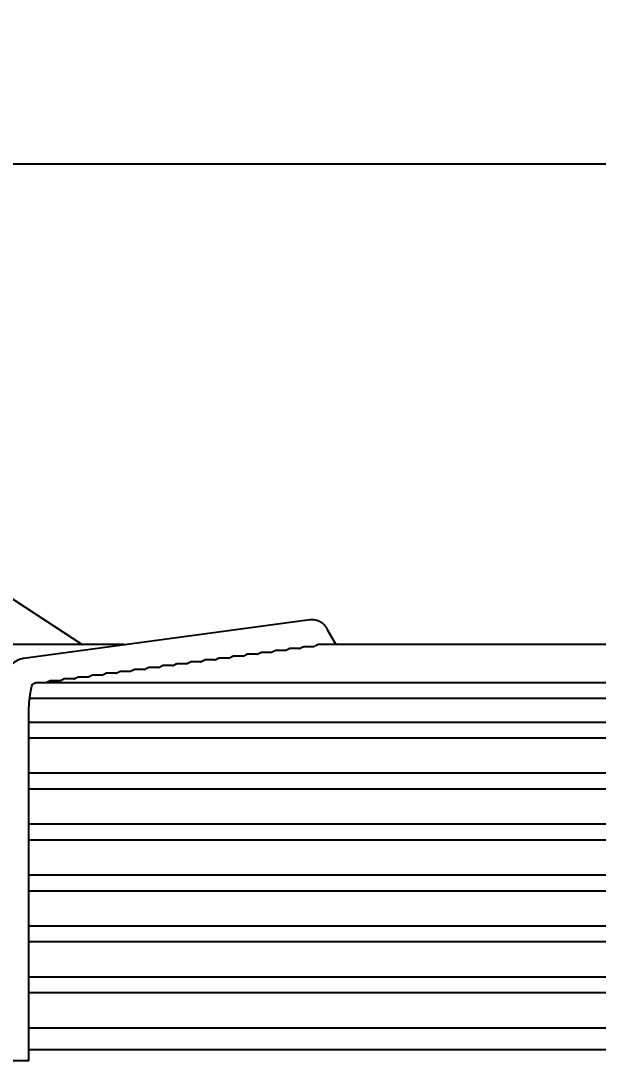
# Model space of a CAD drawing. Header units: millimetres. Extents: x 17891 to 32328, y 18593 to 29476.
# Drawn here: x 17971.16 to 17975.26, y 18984.28 to 18991.71 of the extents above; entities that cross this region are included whole.
import ezdxf

# ---------------------------------------------------------------- set-up
doc = ezdxf.new("R2010")
doc.units = ezdxf.units.MM
doc.header["$LTSCALE"] = 5
doc.layers.add('UNIT', color=6, linetype='Continuous')
doc.layers.add('WS-NO-CONTROL', color=3, linetype='Continuous')
doc.styles.add('SUBMITTAL', font='romans.shx', dxfattribs={"width": 0.75})
doc.dimstyles.new('SUBMITTAL', dxfattribs={"dimtxt": 0.09375, "dimasz": 0.09375, "dimexe": 0.03125, "dimexo": 0.0625, "dimgap": 0.0625, "dimtad": 0, "dimdec": 4, "dimzin": 4, "dimdsep": 46, "dimlunit": 4, "dimtxsty": 'SUBMITTAL', "dimcen": 0.09375, "dimclre": 6, "dimadec": 0, "dimazin": 0, "dimtfac": 1, "dimtdec": 0, "dimtofl": 0, "dimtmove": 0, "dimatfit": 3, "dimfxl": 0, "dimfrac": 2, "dimtolj": 1, "dimtzin": 4, "dimarcsym": 0})

# ---------------------------------------------------------------- blocks, each defined once
blk = doc.blocks.new('*D72')
at = {"layer": 'WS-NO-CONTROL', "color": 6, "lineweight": -2}
for p, q in [((17947.6671, 18976.129), (17947.6671, 19017.2585)), ((18005.8178, 18975.8606), (18005.8178, 19017.2585))]:
    blk.add_line(p, q, dxfattribs=at)
at = {"layer": 'WS-NO-CONTROL', "color": 3, "lineweight": -2}
for p, q in [((17947.6671, 19014.4417), (17942.7377, 19014.4417)), ((18000.8884, 19014.4417), (17952.5965, 19014.4417))]:
    blk.add_line(p, q, dxfattribs=at)
at = {"layer": 'WS-NO-CONTROL', "color": 3}
for points in [[(17952.5965, 19015.2633), (17952.5965, 19013.6202), (17947.6671, 19014.4417)], [(18000.8884, 19015.2633), (18000.8884, 19013.6202), (18005.8178, 19014.4417)]]:
    blk.add_solid(points, dxfattribs=at)
at = {"layer": 'WS-NO-CONTROL', "color": 3, "insert": (17923.9883, 19014.4417), "char_height": 4.9294, "attachment_point": 5, "style": 'SUBMITTAL'}
blk.add_mtext('\\A1;4\'-10 1/8"', dxfattribs=at)
blk = doc.blocks.new('*D73')
at = {"layer": 'WS-NO-CONTROL', "color": 6, "lineweight": -2}
for p, q in [((17947.6671, 18976.129), (17947.6671, 19003.6626)), ((17983.304, 18975.8606), (17983.304, 19003.6626))]:
    blk.add_line(p, q, dxfattribs=at)
at = {"layer": 'WS-NO-CONTROL', "color": 3, "lineweight": -2}
for p, q in [((17947.6671, 19000.8458), (17942.7377, 19000.8458)), ((17978.3746, 19000.8458), (17952.5965, 19000.8458))]:
    blk.add_line(p, q, dxfattribs=at)
at = {"layer": 'WS-NO-CONTROL', "color": 3}
for points in [[(17952.5965, 19001.6673), (17952.5965, 19000.0242), (17947.6671, 19000.8458)], [(17978.3746, 19001.6673), (17978.3746, 19000.0242), (17983.304, 19000.8458)]]:
    blk.add_solid(points, dxfattribs=at)
at = {"layer": 'WS-NO-CONTROL', "color": 3, "insert": (17923.9883, 19000.8458), "char_height": 4.9294, "attachment_point": 5, "style": 'SUBMITTAL'}
blk.add_mtext('\\A1;2\'-11 5/8"', dxfattribs=at)

msp = doc.modelspace()

# ---------------------------------------------------------------- linework, layer by layer
at = {"layer": 'UNIT'}
for p, q in [((17970.2295, 18990.6942), (17980.3088, 18990.6942)), ((17970.6542, 18987.8889), (17971.5911, 18987.2749)), ((17971.1744, 18987.1783), (17973.2099, 18987.4529)), ((17973.3347, 18987.383), (17973.3947, 18987.2749)), ((17971.8906, 18987.2749), (17970.3849, 18987.2749)), ((17973.0343, 18987.2331), (17972.9656, 18987.2331)), ((17973.1344, 18987.2466), (17973.0658, 18987.2466)), ((17973.2344, 18987.2601), (17973.166, 18987.2601)), ((17977.2705, 18987.2749), (17973.2679, 18987.2749)), ((17972.4332, 18987.1522), (17972.3642, 18987.1522)), ((17972.5333, 18987.1657), (17972.4644, 18987.1657)), ((17972.6335, 18987.1791), (17972.5647, 18987.1791)), ((17972.7337, 18987.1926), (17972.6649, 18987.1926)), ((17972.8339, 18987.2061), (17972.7651, 18987.2061)), ((17972.9341, 18987.2196), (17972.8653, 18987.2196)), ((17971.9322, 18987.0847), (17971.8631, 18987.0847)), ((17972.0324, 18987.0982), (17971.9633, 18987.0982)), ((17972.1326, 18987.1117), (17972.0635, 18987.1117)), ((17972.2328, 18987.1252), (17972.1638, 18987.1252)), ((17972.333, 18987.1387), (17972.264, 18987.1387)), ((17979.2766, 18987.0037), (17971.2617, 18987.0037)), ((17971.4313, 18987.0172), (17971.362, 18987.0172)), ((17971.5315, 18987.0307), (17971.4622, 18987.0307)), ((17971.6317, 18987.0442), (17971.5624, 18987.0442)), ((17971.7319, 18987.0577), (17971.6626, 18987.0577)), ((17971.832, 18987.0712), (17971.7629, 18987.0712)), ((17971.2181, 18986.8935), (17979.3203, 18986.8935)), ((17971.2122, 18984.3163), (17971.2122, 18986.7856)), ((17979.3261, 18986.7218), (17971.2122, 18986.7218)), ((17971.2412, 18986.7232), (17971.2433, 18986.7218)), ((17971.9909, 18986.7232), (17971.9909, 18986.7218)), ((17971.2122, 18986.6115), (17979.3261, 18986.6115)), ((17979.3261, 18986.3596), (17971.2122, 18986.3596)), ((17971.2122, 18986.2493), (17979.3261, 18986.2493)), ((17979.3261, 18985.9974), (17971.2122, 18985.9974)), ((17971.2122, 18985.8871), (17979.3261, 18985.8871)), ((17979.3261, 18985.6352), (17971.2122, 18985.6352)), ((17971.2122, 18985.5249), (17979.3261, 18985.5249)), ((17979.3261, 18985.2729), (17971.2122, 18985.2729)), ((17971.2122, 18985.1627), (17979.3261, 18985.1627)), ((17979.3261, 18984.9107), (17971.2122, 18984.9107)), ((17971.2122, 18984.8005), (17979.3261, 18984.8005)), ((17979.3261, 18984.5485), (17971.2122, 18984.5485)), ((17971.2122, 18984.395), (17979.3261, 18984.395)), ((17971.2122, 18984.3163), (17971.0154, 18984.3163))]:
    msp.add_line(p, q, dxfattribs=at)
for start_param, end_param in [(0.23649, 0.259134), (1.752338, 1.774981)]:
    msp.add_ellipse((17973.5528, 18986.7872), major_axis=(-0.0861, -0.0478), ratio=0.875426, start_param=start_param, end_param=end_param, dxfattribs=at)
for points, knots in [([(17973.2099, 18987.4529), (17973.2231, 18987.4547), (17973.2372, 18987.454), (17973.2628, 18987.4482), (17973.2743, 18987.4432), (17973.2933, 18987.4319), (17973.301, 18987.4256), (17973.3137, 18987.4132), (17973.3188, 18987.407), (17973.3277, 18987.3949), (17973.3314, 18987.389), (17973.3347, 18987.3831), (17973.3347, 18987.383), (17973.3347, 18987.383)], [3.1066861, 3.1066861, 3.1066861, 3.1066861, 3.1999885, 3.1999885, 3.2942363, 3.2942363, 3.388484, 3.388484, 3.4827318, 3.4827318, 3.5769796, 3.5769796, 3.577925, 3.577925, 3.577925, 3.577925]), ([(17972.9341, 18987.2196), (17972.9353, 18987.2201), (17972.9366, 18987.2206), (17972.9377, 18987.221), (17972.939, 18987.2215), (17972.9402, 18987.222), (17972.9414, 18987.2225), (17972.9426, 18987.223), (17972.9437, 18987.2235), (17972.9448, 18987.224), (17972.9459, 18987.2245), (17972.9469, 18987.225), (17972.9479, 18987.2254), (17972.9489, 18987.2259), (17972.9498, 18987.2263), (17972.9507, 18987.2268), (17972.9516, 18987.2272), (17972.9525, 18987.2276), (17972.9533, 18987.228), (17972.9541, 18987.2284), (17972.9548, 18987.2288), (17972.9556, 18987.2292), (17972.9563, 18987.2295), (17972.957, 18987.2299), (17972.9576, 18987.2302), (17972.9583, 18987.2305), (17972.9589, 18987.2308), (17972.9595, 18987.231), (17972.9601, 18987.2313), (17972.9606, 18987.2315), (17972.9611, 18987.2318), (17972.9616, 18987.232), (17972.9621, 18987.2322), (17972.9625, 18987.2323), (17972.9629, 18987.2325), (17972.9633, 18987.2326), (17972.9637, 18987.2328), (17972.9641, 18987.2329), (17972.9644, 18987.233), (17972.9647, 18987.233), (17972.965, 18987.2331), (17972.9652, 18987.2331), (17972.9655, 18987.2331), (17972.9655, 18987.2331), (17972.9655, 18987.2331), (17972.9656, 18987.2331)], [0.17268, 0.17268, 0.17268, 0.17268, 0.195122, 0.195122, 0.195122, 0.2195122, 0.2195122, 0.2195122, 0.2439024, 0.2439024, 0.2439024, 0.2682927, 0.2682927, 0.2682927, 0.2926829, 0.2926829, 0.2926829, 0.3170732, 0.3170732, 0.3170732, 0.3414634, 0.3414634, 0.3414634, 0.3658537, 0.3658537, 0.3658537, 0.3902439, 0.3902439, 0.3902439, 0.4146341, 0.4146341, 0.4146341, 0.4390244, 0.4390244, 0.4390244, 0.4634146, 0.4634146, 0.4634146, 0.4878049, 0.4878049, 0.4878049, 0.5121951, 0.5121951, 0.5121951, 0.515732, 0.515732, 0.515732, 0.515732]), ([(17973.0343, 18987.2331), (17973.0355, 18987.2336), (17973.0368, 18987.2341), (17973.038, 18987.2345), (17973.0392, 18987.235), (17973.0405, 18987.2355), (17973.0417, 18987.236), (17973.0428, 18987.2365), (17973.044, 18987.237), (17973.045, 18987.2375), (17973.0461, 18987.238), (17973.0471, 18987.2385), (17973.0481, 18987.2389), (17973.0491, 18987.2394), (17973.05, 18987.2399), (17973.0509, 18987.2403), (17973.0518, 18987.2407), (17973.0527, 18987.2411), (17973.0535, 18987.2415), (17973.0543, 18987.2419), (17973.0551, 18987.2423), (17973.0558, 18987.2427), (17973.0565, 18987.243), (17973.0572, 18987.2434), (17973.0579, 18987.2437), (17973.0585, 18987.244), (17973.0591, 18987.2443), (17973.0597, 18987.2445), (17973.0603, 18987.2448), (17973.0608, 18987.245), (17973.0613, 18987.2453), (17973.0618, 18987.2455), (17973.0623, 18987.2457), (17973.0627, 18987.2458), (17973.0632, 18987.246), (17973.0636, 18987.2461), (17973.0639, 18987.2463), (17973.0643, 18987.2464), (17973.0646, 18987.2465), (17973.0649, 18987.2465), (17973.0652, 18987.2466), (17973.0655, 18987.2466), (17973.0657, 18987.2466), (17973.0657, 18987.2466), (17973.0657, 18987.2466), (17973.0658, 18987.2466)], [0.1723275, 0.1723275, 0.1723275, 0.1723275, 0.195122, 0.195122, 0.195122, 0.2195122, 0.2195122, 0.2195122, 0.2439024, 0.2439024, 0.2439024, 0.2682927, 0.2682927, 0.2682927, 0.2926829, 0.2926829, 0.2926829, 0.3170732, 0.3170732, 0.3170732, 0.3414634, 0.3414634, 0.3414634, 0.3658537, 0.3658537, 0.3658537, 0.3902439, 0.3902439, 0.3902439, 0.4146341, 0.4146341, 0.4146341, 0.4390244, 0.4390244, 0.4390244, 0.4634146, 0.4634146, 0.4634146, 0.4878049, 0.4878049, 0.4878049, 0.5121951, 0.5121951, 0.5121951, 0.5157454, 0.5157454, 0.5157454, 0.5157454]), ([(17973.1344, 18987.2466), (17973.1357, 18987.2471), (17973.137, 18987.2476), (17973.1382, 18987.248), (17973.1395, 18987.2485), (17973.1407, 18987.2491), (17973.1419, 18987.2496), (17973.1431, 18987.2501), (17973.1442, 18987.2505), (17973.1453, 18987.251), (17973.1463, 18987.2515), (17973.1474, 18987.252), (17973.1484, 18987.2524), (17973.1493, 18987.2529), (17973.1503, 18987.2534), (17973.1512, 18987.2538), (17973.1521, 18987.2542), (17973.1529, 18987.2546), (17973.1537, 18987.255), (17973.1545, 18987.2554), (17973.1553, 18987.2558), (17973.156, 18987.2562), (17973.1568, 18987.2565), (17973.1574, 18987.2569), (17973.1581, 18987.2572), (17973.1587, 18987.2575), (17973.1594, 18987.2578), (17973.1599, 18987.258), (17973.1605, 18987.2583), (17973.1611, 18987.2585), (17973.1616, 18987.2588), (17973.1621, 18987.259), (17973.1625, 18987.2592), (17973.163, 18987.2593), (17973.1634, 18987.2595), (17973.1638, 18987.2596), (17973.1642, 18987.2598), (17973.1645, 18987.2599), (17973.1649, 18987.26), (17973.1651, 18987.26), (17973.1654, 18987.2601), (17973.1657, 18987.2601), (17973.1659, 18987.2601), (17973.1659, 18987.2601), (17973.166, 18987.2601), (17973.166, 18987.2601)], [0.1719755, 0.1719755, 0.1719755, 0.1719755, 0.195122, 0.195122, 0.195122, 0.2195122, 0.2195122, 0.2195122, 0.2439024, 0.2439024, 0.2439024, 0.2682927, 0.2682927, 0.2682927, 0.2926829, 0.2926829, 0.2926829, 0.3170732, 0.3170732, 0.3170732, 0.3414634, 0.3414634, 0.3414634, 0.3658537, 0.3658537, 0.3658537, 0.3902439, 0.3902439, 0.3902439, 0.4146341, 0.4146341, 0.4146341, 0.4390244, 0.4390244, 0.4390244, 0.4634146, 0.4634146, 0.4634146, 0.4878049, 0.4878049, 0.4878049, 0.5121951, 0.5121951, 0.5121951, 0.5157586, 0.5157586, 0.5157586, 0.5157586]), ([(17973.2344, 18987.2601), (17973.2347, 18987.2602), (17973.235, 18987.2603), (17973.2353, 18987.2605), (17973.2367, 18987.261), (17973.2381, 18987.2615), (17973.2394, 18987.262), (17973.2407, 18987.2626), (17973.2419, 18987.2631), (17973.2432, 18987.2636), (17973.2444, 18987.2642), (17973.2455, 18987.2647), (17973.2466, 18987.2652)], [0.16559879, 0.16559879, 0.16559879, 0.16559879, 0.17073171, 0.17073171, 0.17073171, 0.19512195, 0.19512195, 0.19512195, 0.2195122, 0.2195122, 0.2195122, 0.24390244, 0.24390244, 0.24390244, 0.24390244]), ([(17973.2498, 18987.2667), (17973.2508, 18987.2672), (17973.2518, 18987.2677), (17973.2527, 18987.2682), (17973.2536, 18987.2686), (17973.2545, 18987.2691), (17973.2553, 18987.2695), (17973.2561, 18987.2699), (17973.2569, 18987.2703), (17973.2577, 18987.2707), (17973.2584, 18987.2711), (17973.2591, 18987.2714), (17973.2598, 18987.2717), (17973.2604, 18987.2721), (17973.2611, 18987.2724), (17973.2617, 18987.2727), (17973.2623, 18987.273), (17973.2628, 18987.2732), (17973.2633, 18987.2734), (17973.2639, 18987.2737), (17973.2643, 18987.2739), (17973.2648, 18987.2741), (17973.2652, 18987.2742), (17973.2656, 18987.2744), (17973.266, 18987.2745), (17973.2664, 18987.2746), (17973.2667, 18987.2747), (17973.267, 18987.2748), (17973.2673, 18987.2748), (17973.2676, 18987.2749), (17973.2678, 18987.2749), (17973.2679, 18987.2749), (17973.2679, 18987.2749), (17973.2679, 18987.2749)], [0.2682927, 0.2682927, 0.2682927, 0.2682927, 0.2926829, 0.2926829, 0.2926829, 0.3170732, 0.3170732, 0.3170732, 0.3414634, 0.3414634, 0.3414634, 0.3658537, 0.3658537, 0.3658537, 0.3902439, 0.3902439, 0.3902439, 0.4146341, 0.4146341, 0.4146341, 0.4390244, 0.4390244, 0.4390244, 0.4634146, 0.4634146, 0.4634146, 0.4878049, 0.4878049, 0.4878049, 0.5121951, 0.5121951, 0.5121951, 0.5152045, 0.5152045, 0.5152045, 0.5152045]), ([(17971.0154, 18986.7856), (17971.0154, 18986.8185), (17971.0167, 18986.8513), (17971.0219, 18986.9146), (17971.0258, 18986.9451), (17971.0362, 18987.0019), (17971.0426, 18987.0283), (17971.0592, 18987.0769), (17971.0687, 18987.0993), (17971.0925, 18987.132), (17971.1016, 18987.1425), (17971.1277, 18987.1629), (17971.1459, 18987.173), (17971.17, 18987.1776), (17971.1722, 18987.178), (17971.1744, 18987.1783)], [1.570796, 1.570796, 1.570796, 1.570796, 1.877974, 1.877974, 2.185152, 2.185152, 2.49233, 2.49233, 2.799508, 2.799508, 2.940974, 2.940974, 3.091858, 3.091858, 3.106686, 3.106686, 3.106686, 3.106686]), ([(17972.333, 18987.1387), (17972.3341, 18987.1391), (17972.3352, 18987.1395), (17972.3363, 18987.1399), (17972.3376, 18987.1404), (17972.3388, 18987.1409), (17972.34, 18987.1415), (17972.3412, 18987.142), (17972.3423, 18987.1425), (17972.3434, 18987.1429), (17972.3445, 18987.1434), (17972.3455, 18987.1439), (17972.3465, 18987.1444), (17972.3475, 18987.1449), (17972.3484, 18987.1453), (17972.3493, 18987.1457), (17972.3502, 18987.1462), (17972.3511, 18987.1466), (17972.3519, 18987.147), (17972.3527, 18987.1474), (17972.3535, 18987.1478), (17972.3542, 18987.1481), (17972.3549, 18987.1485), (17972.3556, 18987.1488), (17972.3563, 18987.1492), (17972.3569, 18987.1495), (17972.3575, 18987.1498), (17972.3581, 18987.15), (17972.3587, 18987.1503), (17972.3592, 18987.1506), (17972.3597, 18987.1508), (17972.3602, 18987.151), (17972.3607, 18987.1512), (17972.3612, 18987.1514), (17972.3616, 18987.1515), (17972.362, 18987.1517), (17972.3624, 18987.1518), (17972.3627, 18987.1519), (17972.3631, 18987.152), (17972.3633, 18987.1521), (17972.3636, 18987.1521), (17972.3639, 18987.1521), (17972.3641, 18987.1522), (17972.3642, 18987.1522), (17972.3642, 18987.1522), (17972.3642, 18987.1522)], [0.1747945, 0.1747945, 0.1747945, 0.1747945, 0.195122, 0.195122, 0.195122, 0.2195122, 0.2195122, 0.2195122, 0.2439024, 0.2439024, 0.2439024, 0.2682927, 0.2682927, 0.2682927, 0.2926829, 0.2926829, 0.2926829, 0.3170732, 0.3170732, 0.3170732, 0.3414634, 0.3414634, 0.3414634, 0.3658537, 0.3658537, 0.3658537, 0.3902439, 0.3902439, 0.3902439, 0.4146341, 0.4146341, 0.4146341, 0.4390244, 0.4390244, 0.4390244, 0.4634146, 0.4634146, 0.4634146, 0.4878049, 0.4878049, 0.4878049, 0.5121951, 0.5121951, 0.5121951, 0.5156505, 0.5156505, 0.5156505, 0.5156505]), ([(17972.4332, 18987.1522), (17972.4343, 18987.1526), (17972.4354, 18987.153), (17972.4365, 18987.1534), (17972.4378, 18987.154), (17972.439, 18987.1545), (17972.4402, 18987.155), (17972.4414, 18987.1555), (17972.4425, 18987.156), (17972.4436, 18987.1565), (17972.4447, 18987.1569), (17972.4457, 18987.1574), (17972.4467, 18987.1579), (17972.4477, 18987.1584), (17972.4486, 18987.1588), (17972.4495, 18987.1593), (17972.4504, 18987.1597), (17972.4513, 18987.1601), (17972.4521, 18987.1605), (17972.4529, 18987.1609), (17972.4537, 18987.1613), (17972.4544, 18987.1616), (17972.4551, 18987.162), (17972.4558, 18987.1623), (17972.4565, 18987.1627), (17972.4571, 18987.163), (17972.4578, 18987.1633), (17972.4583, 18987.1635), (17972.4589, 18987.1638), (17972.4595, 18987.1641), (17972.46, 18987.1643), (17972.4605, 18987.1645), (17972.4609, 18987.1647), (17972.4614, 18987.1649), (17972.4618, 18987.165), (17972.4622, 18987.1652), (17972.4626, 18987.1653), (17972.4629, 18987.1654), (17972.4633, 18987.1655), (17972.4636, 18987.1655), (17972.4639, 18987.1656), (17972.4641, 18987.1656), (17972.4643, 18987.1657), (17972.4644, 18987.1657), (17972.4644, 18987.1657), (17972.4644, 18987.1657)], [0.1744428, 0.1744428, 0.1744428, 0.1744428, 0.195122, 0.195122, 0.195122, 0.2195122, 0.2195122, 0.2195122, 0.2439024, 0.2439024, 0.2439024, 0.2682927, 0.2682927, 0.2682927, 0.2926829, 0.2926829, 0.2926829, 0.3170732, 0.3170732, 0.3170732, 0.3414634, 0.3414634, 0.3414634, 0.3658537, 0.3658537, 0.3658537, 0.3902439, 0.3902439, 0.3902439, 0.4146341, 0.4146341, 0.4146341, 0.4390244, 0.4390244, 0.4390244, 0.4634146, 0.4634146, 0.4634146, 0.4878049, 0.4878049, 0.4878049, 0.5121951, 0.5121951, 0.5121951, 0.5156642, 0.5156642, 0.5156642, 0.5156642]), ([(17972.5333, 18987.1657), (17972.5345, 18987.1661), (17972.5357, 18987.1665), (17972.5368, 18987.167), (17972.5381, 18987.1675), (17972.5393, 18987.168), (17972.5405, 18987.1685), (17972.5416, 18987.169), (17972.5428, 18987.1695), (17972.5439, 18987.17), (17972.5449, 18987.1705), (17972.546, 18987.1709), (17972.547, 18987.1714), (17972.5479, 18987.1719), (17972.5489, 18987.1723), (17972.5498, 18987.1728), (17972.5507, 18987.1732), (17972.5515, 18987.1736), (17972.5523, 18987.174), (17972.5531, 18987.1744), (17972.5539, 18987.1748), (17972.5546, 18987.1752), (17972.5554, 18987.1755), (17972.5561, 18987.1758), (17972.5567, 18987.1762), (17972.5574, 18987.1765), (17972.558, 18987.1768), (17972.5586, 18987.177), (17972.5591, 18987.1773), (17972.5597, 18987.1776), (17972.5602, 18987.1778), (17972.5607, 18987.178), (17972.5612, 18987.1782), (17972.5616, 18987.1784), (17972.562, 18987.1785), (17972.5624, 18987.1787), (17972.5628, 18987.1788), (17972.5632, 18987.1789), (17972.5635, 18987.179), (17972.5638, 18987.179), (17972.5641, 18987.1791), (17972.5643, 18987.1791), (17972.5646, 18987.1791), (17972.5646, 18987.1791), (17972.5646, 18987.1791), (17972.5647, 18987.1791)], [0.1740907, 0.1740907, 0.1740907, 0.1740907, 0.195122, 0.195122, 0.195122, 0.2195122, 0.2195122, 0.2195122, 0.2439024, 0.2439024, 0.2439024, 0.2682927, 0.2682927, 0.2682927, 0.2926829, 0.2926829, 0.2926829, 0.3170732, 0.3170732, 0.3170732, 0.3414634, 0.3414634, 0.3414634, 0.3658537, 0.3658537, 0.3658537, 0.3902439, 0.3902439, 0.3902439, 0.4146341, 0.4146341, 0.4146341, 0.4390244, 0.4390244, 0.4390244, 0.4634146, 0.4634146, 0.4634146, 0.4878049, 0.4878049, 0.4878049, 0.5121951, 0.5121951, 0.5121951, 0.5156779, 0.5156779, 0.5156779, 0.5156779]), ([(17972.6335, 18987.1791), (17972.6347, 18987.1796), (17972.6359, 18987.18), (17972.637, 18987.1805), (17972.6383, 18987.181), (17972.6395, 18987.1815), (17972.6407, 18987.182), (17972.6419, 18987.1825), (17972.643, 18987.183), (17972.6441, 18987.1835), (17972.6452, 18987.184), (17972.6462, 18987.1844), (17972.6472, 18987.1849), (17972.6482, 18987.1854), (17972.6491, 18987.1858), (17972.65, 18987.1863), (17972.6509, 18987.1867), (17972.6518, 18987.1871), (17972.6526, 18987.1875), (17972.6534, 18987.1879), (17972.6541, 18987.1883), (17972.6549, 18987.1887), (17972.6556, 18987.189), (17972.6563, 18987.1893), (17972.6569, 18987.1897), (17972.6576, 18987.19), (17972.6582, 18987.1903), (17972.6588, 18987.1905), (17972.6594, 18987.1908), (17972.6599, 18987.1911), (17972.6604, 18987.1913), (17972.6609, 18987.1915), (17972.6614, 18987.1917), (17972.6618, 18987.1919), (17972.6623, 18987.192), (17972.6627, 18987.1922), (17972.663, 18987.1923), (17972.6634, 18987.1924), (17972.6637, 18987.1925), (17972.664, 18987.1925), (17972.6643, 18987.1926), (17972.6646, 18987.1926), (17972.6648, 18987.1926), (17972.6648, 18987.1926), (17972.6649, 18987.1926), (17972.6649, 18987.1926)], [0.1737382, 0.1737382, 0.1737382, 0.1737382, 0.195122, 0.195122, 0.195122, 0.2195122, 0.2195122, 0.2195122, 0.2439024, 0.2439024, 0.2439024, 0.2682927, 0.2682927, 0.2682927, 0.2926829, 0.2926829, 0.2926829, 0.3170732, 0.3170732, 0.3170732, 0.3414634, 0.3414634, 0.3414634, 0.3658537, 0.3658537, 0.3658537, 0.3902439, 0.3902439, 0.3902439, 0.4146341, 0.4146341, 0.4146341, 0.4390244, 0.4390244, 0.4390244, 0.4634146, 0.4634146, 0.4634146, 0.4878049, 0.4878049, 0.4878049, 0.5121951, 0.5121951, 0.5121951, 0.5156915, 0.5156915, 0.5156915, 0.5156915]), ([(17972.7337, 18987.1926), (17972.7349, 18987.1931), (17972.7361, 18987.1935), (17972.7372, 18987.194), (17972.7385, 18987.1945), (17972.7398, 18987.195), (17972.7409, 18987.1955), (17972.7421, 18987.196), (17972.7432, 18987.1965), (17972.7443, 18987.197), (17972.7454, 18987.1975), (17972.7464, 18987.198), (17972.7474, 18987.1984), (17972.7484, 18987.1989), (17972.7493, 18987.1993), (17972.7502, 18987.1998), (17972.7511, 18987.2002), (17972.752, 18987.2006), (17972.7528, 18987.201), (17972.7536, 18987.2014), (17972.7544, 18987.2018), (17972.7551, 18987.2022), (17972.7558, 18987.2025), (17972.7565, 18987.2028), (17972.7572, 18987.2032), (17972.7578, 18987.2035), (17972.7584, 18987.2038), (17972.759, 18987.204), (17972.7596, 18987.2043), (17972.7601, 18987.2045), (17972.7607, 18987.2048), (17972.7612, 18987.205), (17972.7616, 18987.2052), (17972.7621, 18987.2053), (17972.7625, 18987.2055), (17972.7629, 18987.2057), (17972.7633, 18987.2058), (17972.7636, 18987.2059), (17972.764, 18987.206), (17972.7642, 18987.206), (17972.7645, 18987.2061), (17972.7648, 18987.2061), (17972.765, 18987.2061), (17972.765, 18987.2061), (17972.7651, 18987.2061), (17972.7651, 18987.2061)], [0.1733855, 0.1733855, 0.1733855, 0.1733855, 0.195122, 0.195122, 0.195122, 0.2195122, 0.2195122, 0.2195122, 0.2439024, 0.2439024, 0.2439024, 0.2682927, 0.2682927, 0.2682927, 0.2926829, 0.2926829, 0.2926829, 0.3170732, 0.3170732, 0.3170732, 0.3414634, 0.3414634, 0.3414634, 0.3658537, 0.3658537, 0.3658537, 0.3902439, 0.3902439, 0.3902439, 0.4146341, 0.4146341, 0.4146341, 0.4390244, 0.4390244, 0.4390244, 0.4634146, 0.4634146, 0.4634146, 0.4878049, 0.4878049, 0.4878049, 0.5121951, 0.5121951, 0.5121951, 0.5157051, 0.5157051, 0.5157051, 0.5157051]), ([(17972.8339, 18987.2061), (17972.8351, 18987.2066), (17972.8363, 18987.207), (17972.8375, 18987.2075), (17972.8388, 18987.208), (17972.84, 18987.2085), (17972.8412, 18987.209), (17972.8424, 18987.2095), (17972.8435, 18987.21), (17972.8446, 18987.2105), (17972.8456, 18987.211), (17972.8467, 18987.2115), (17972.8477, 18987.2119), (17972.8486, 18987.2124), (17972.8496, 18987.2128), (17972.8505, 18987.2133), (17972.8514, 18987.2137), (17972.8522, 18987.2141), (17972.853, 18987.2145), (17972.8538, 18987.2149), (17972.8546, 18987.2153), (17972.8553, 18987.2157), (17972.8561, 18987.216), (17972.8568, 18987.2164), (17972.8574, 18987.2167), (17972.8581, 18987.217), (17972.8587, 18987.2173), (17972.8593, 18987.2175), (17972.8598, 18987.2178), (17972.8604, 18987.218), (17972.8609, 18987.2183), (17972.8614, 18987.2185), (17972.8619, 18987.2187), (17972.8623, 18987.2188), (17972.8627, 18987.219), (17972.8631, 18987.2192), (17972.8635, 18987.2193), (17972.8638, 18987.2194), (17972.8642, 18987.2195), (17972.8645, 18987.2195), (17972.8648, 18987.2196), (17972.865, 18987.2196), (17972.8652, 18987.2196), (17972.8653, 18987.2196), (17972.8653, 18987.2196), (17972.8653, 18987.2196)], [0.1730327, 0.1730327, 0.1730327, 0.1730327, 0.195122, 0.195122, 0.195122, 0.2195122, 0.2195122, 0.2195122, 0.2439024, 0.2439024, 0.2439024, 0.2682927, 0.2682927, 0.2682927, 0.2926829, 0.2926829, 0.2926829, 0.3170732, 0.3170732, 0.3170732, 0.3414634, 0.3414634, 0.3414634, 0.3658537, 0.3658537, 0.3658537, 0.3902439, 0.3902439, 0.3902439, 0.4146341, 0.4146341, 0.4146341, 0.4390244, 0.4390244, 0.4390244, 0.4634146, 0.4634146, 0.4634146, 0.4878049, 0.4878049, 0.4878049, 0.5121951, 0.5121951, 0.5121951, 0.5157186, 0.5157186, 0.5157186, 0.5157186]), ([(17971.832, 18987.0712), (17971.8331, 18987.0716), (17971.8341, 18987.072), (17971.8351, 18987.0724), (17971.8364, 18987.0729), (17971.8376, 18987.0734), (17971.8388, 18987.0739), (17971.84, 18987.0744), (17971.8411, 18987.0749), (17971.8422, 18987.0754), (17971.8433, 18987.0759), (17971.8443, 18987.0764), (17971.8453, 18987.0768), (17971.8463, 18987.0773), (17971.8472, 18987.0778), (17971.8481, 18987.0782), (17971.849, 18987.0787), (17971.8499, 18987.0791), (17971.8507, 18987.0795), (17971.8515, 18987.0799), (17971.8523, 18987.0803), (17971.853, 18987.0806), (17971.8538, 18987.081), (17971.8545, 18987.0813), (17971.8551, 18987.0817), (17971.8558, 18987.082), (17971.8564, 18987.0823), (17971.857, 18987.0825), (17971.8575, 18987.0828), (17971.8581, 18987.0831), (17971.8586, 18987.0833), (17971.8591, 18987.0835), (17971.8596, 18987.0837), (17971.86, 18987.0839), (17971.8605, 18987.084), (17971.8609, 18987.0842), (17971.8612, 18987.0843), (17971.8616, 18987.0844), (17971.8619, 18987.0845), (17971.8622, 18987.0846), (17971.8625, 18987.0846), (17971.8628, 18987.0847), (17971.863, 18987.0847), (17971.863, 18987.0847), (17971.8631, 18987.0847), (17971.8631, 18987.0847)], [0.1765439, 0.1765439, 0.1765439, 0.1765439, 0.195122, 0.195122, 0.195122, 0.2195122, 0.2195122, 0.2195122, 0.2439024, 0.2439024, 0.2439024, 0.2682927, 0.2682927, 0.2682927, 0.2926829, 0.2926829, 0.2926829, 0.3170732, 0.3170732, 0.3170732, 0.3414634, 0.3414634, 0.3414634, 0.3658537, 0.3658537, 0.3658537, 0.3902439, 0.3902439, 0.3902439, 0.4146341, 0.4146341, 0.4146341, 0.4390244, 0.4390244, 0.4390244, 0.4634146, 0.4634146, 0.4634146, 0.4878049, 0.4878049, 0.4878049, 0.5121951, 0.5121951, 0.5121951, 0.5155818, 0.5155818, 0.5155818, 0.5155818]), ([(17971.9322, 18987.0847), (17971.9333, 18987.0851), (17971.9343, 18987.0855), (17971.9353, 18987.0859), (17971.9366, 18987.0864), (17971.9378, 18987.0869), (17971.939, 18987.0874), (17971.9402, 18987.0879), (17971.9413, 18987.0884), (17971.9424, 18987.0889), (17971.9435, 18987.0894), (17971.9446, 18987.0899), (17971.9455, 18987.0904), (17971.9465, 18987.0908), (17971.9475, 18987.0913), (17971.9484, 18987.0917), (17971.9493, 18987.0922), (17971.9501, 18987.0926), (17971.9509, 18987.093), (17971.9518, 18987.0934), (17971.9525, 18987.0938), (17971.9533, 18987.0941), (17971.954, 18987.0945), (17971.9547, 18987.0948), (17971.9553, 18987.0952), (17971.956, 18987.0955), (17971.9566, 18987.0958), (17971.9572, 18987.096), (17971.9578, 18987.0963), (17971.9583, 18987.0966), (17971.9588, 18987.0968), (17971.9593, 18987.097), (17971.9598, 18987.0972), (17971.9602, 18987.0974), (17971.9607, 18987.0975), (17971.9611, 18987.0977), (17971.9615, 18987.0978), (17971.9618, 18987.0979), (17971.9622, 18987.098), (17971.9624, 18987.0981), (17971.9627, 18987.0981), (17971.963, 18987.0982), (17971.9632, 18987.0982), (17971.9633, 18987.0982), (17971.9633, 18987.0982), (17971.9633, 18987.0982)], [0.1761954, 0.1761954, 0.1761954, 0.1761954, 0.195122, 0.195122, 0.195122, 0.2195122, 0.2195122, 0.2195122, 0.2439024, 0.2439024, 0.2439024, 0.2682927, 0.2682927, 0.2682927, 0.2926829, 0.2926829, 0.2926829, 0.3170732, 0.3170732, 0.3170732, 0.3414634, 0.3414634, 0.3414634, 0.3658537, 0.3658537, 0.3658537, 0.3902439, 0.3902439, 0.3902439, 0.4146341, 0.4146341, 0.4146341, 0.4390244, 0.4390244, 0.4390244, 0.4634146, 0.4634146, 0.4634146, 0.4878049, 0.4878049, 0.4878049, 0.5121951, 0.5121951, 0.5121951, 0.5155955, 0.5155955, 0.5155955, 0.5155955]), ([(17972.0324, 18987.0982), (17972.0335, 18987.0986), (17972.0345, 18987.099), (17972.0356, 18987.0994), (17972.0368, 18987.0999), (17972.0381, 18987.1004), (17972.0393, 18987.1009), (17972.0405, 18987.1014), (17972.0416, 18987.1019), (17972.0427, 18987.1024), (17972.0438, 18987.1029), (17972.0448, 18987.1034), (17972.0458, 18987.1039), (17972.0468, 18987.1043), (17972.0477, 18987.1048), (17972.0486, 18987.1052), (17972.0495, 18987.1057), (17972.0504, 18987.1061), (17972.0512, 18987.1065), (17972.052, 18987.1069), (17972.0528, 18987.1073), (17972.0535, 18987.1076), (17972.0542, 18987.108), (17972.0549, 18987.1083), (17972.0556, 18987.1087), (17972.0562, 18987.109), (17972.0568, 18987.1093), (17972.0574, 18987.1095), (17972.058, 18987.1098), (17972.0586, 18987.1101), (17972.0591, 18987.1103), (17972.0596, 18987.1105), (17972.06, 18987.1107), (17972.0605, 18987.1109), (17972.0609, 18987.111), (17972.0613, 18987.1112), (17972.0617, 18987.1113), (17972.062, 18987.1114), (17972.0624, 18987.1115), (17972.0627, 18987.1116), (17972.063, 18987.1116), (17972.0632, 18987.1117), (17972.0634, 18987.1117), (17972.0635, 18987.1117), (17972.0635, 18987.1117), (17972.0635, 18987.1117)], [0.1758462, 0.1758462, 0.1758462, 0.1758462, 0.195122, 0.195122, 0.195122, 0.2195122, 0.2195122, 0.2195122, 0.2439024, 0.2439024, 0.2439024, 0.2682927, 0.2682927, 0.2682927, 0.2926829, 0.2926829, 0.2926829, 0.3170732, 0.3170732, 0.3170732, 0.3414634, 0.3414634, 0.3414634, 0.3658537, 0.3658537, 0.3658537, 0.3902439, 0.3902439, 0.3902439, 0.4146341, 0.4146341, 0.4146341, 0.4390244, 0.4390244, 0.4390244, 0.4634146, 0.4634146, 0.4634146, 0.4878049, 0.4878049, 0.4878049, 0.5121951, 0.5121951, 0.5121951, 0.5156093, 0.5156093, 0.5156093, 0.5156093]), ([(17972.1326, 18987.1117), (17972.1337, 18987.1121), (17972.1348, 18987.1125), (17972.1358, 18987.1129), (17972.1371, 18987.1134), (17972.1383, 18987.1139), (17972.1395, 18987.1144), (17972.1407, 18987.1149), (17972.1418, 18987.1154), (17972.1429, 18987.1159), (17972.144, 18987.1164), (17972.145, 18987.1169), (17972.146, 18987.1174), (17972.147, 18987.1178), (17972.1479, 18987.1183), (17972.1488, 18987.1187), (17972.1497, 18987.1192), (17972.1506, 18987.1196), (17972.1514, 18987.12), (17972.1522, 18987.1204), (17972.153, 18987.1208), (17972.1537, 18987.1211), (17972.1545, 18987.1215), (17972.1551, 18987.1218), (17972.1558, 18987.1222), (17972.1565, 18987.1225), (17972.1571, 18987.1228), (17972.1577, 18987.123), (17972.1582, 18987.1233), (17972.1588, 18987.1236), (17972.1593, 18987.1238), (17972.1598, 18987.124), (17972.1603, 18987.1242), (17972.1607, 18987.1244), (17972.1611, 18987.1245), (17972.1615, 18987.1247), (17972.1619, 18987.1248), (17972.1623, 18987.1249), (17972.1626, 18987.125), (17972.1629, 18987.1251), (17972.1632, 18987.1251), (17972.1634, 18987.1252), (17972.1637, 18987.1252), (17972.1637, 18987.1252), (17972.1637, 18987.1252), (17972.1638, 18987.1252)], [0.1754963, 0.1754963, 0.1754963, 0.1754963, 0.195122, 0.195122, 0.195122, 0.2195122, 0.2195122, 0.2195122, 0.2439024, 0.2439024, 0.2439024, 0.2682927, 0.2682927, 0.2682927, 0.2926829, 0.2926829, 0.2926829, 0.3170732, 0.3170732, 0.3170732, 0.3414634, 0.3414634, 0.3414634, 0.3658537, 0.3658537, 0.3658537, 0.3902439, 0.3902439, 0.3902439, 0.4146341, 0.4146341, 0.4146341, 0.4390244, 0.4390244, 0.4390244, 0.4634146, 0.4634146, 0.4634146, 0.4878049, 0.4878049, 0.4878049, 0.5121951, 0.5121951, 0.5121951, 0.5156231, 0.5156231, 0.5156231, 0.5156231]), ([(17972.2328, 18987.1252), (17972.2339, 18987.1256), (17972.235, 18987.126), (17972.236, 18987.1264), (17972.2373, 18987.1269), (17972.2386, 18987.1274), (17972.2397, 18987.1279), (17972.2409, 18987.1284), (17972.2421, 18987.1289), (17972.2431, 18987.1294), (17972.2442, 18987.1299), (17972.2453, 18987.1304), (17972.2462, 18987.1309), (17972.2472, 18987.1313), (17972.2482, 18987.1318), (17972.2491, 18987.1322), (17972.25, 18987.1327), (17972.2508, 18987.1331), (17972.2516, 18987.1335), (17972.2524, 18987.1339), (17972.2532, 18987.1343), (17972.254, 18987.1346), (17972.2547, 18987.135), (17972.2554, 18987.1353), (17972.256, 18987.1357), (17972.2567, 18987.136), (17972.2573, 18987.1363), (17972.2579, 18987.1365), (17972.2585, 18987.1368), (17972.259, 18987.1371), (17972.2595, 18987.1373), (17972.26, 18987.1375), (17972.2605, 18987.1377), (17972.2609, 18987.1379), (17972.2614, 18987.138), (17972.2618, 18987.1382), (17972.2621, 18987.1383), (17972.2625, 18987.1384), (17972.2628, 18987.1385), (17972.2631, 18987.1386), (17972.2634, 18987.1386), (17972.2637, 18987.1387), (17972.2639, 18987.1387), (17972.2639, 18987.1387), (17972.264, 18987.1387), (17972.264, 18987.1387)], [0.1751457, 0.1751457, 0.1751457, 0.1751457, 0.195122, 0.195122, 0.195122, 0.2195122, 0.2195122, 0.2195122, 0.2439024, 0.2439024, 0.2439024, 0.2682927, 0.2682927, 0.2682927, 0.2926829, 0.2926829, 0.2926829, 0.3170732, 0.3170732, 0.3170732, 0.3414634, 0.3414634, 0.3414634, 0.3658537, 0.3658537, 0.3658537, 0.3902439, 0.3902439, 0.3902439, 0.4146341, 0.4146341, 0.4146341, 0.4390244, 0.4390244, 0.4390244, 0.4634146, 0.4634146, 0.4634146, 0.4878049, 0.4878049, 0.4878049, 0.5121951, 0.5121951, 0.5121951, 0.5156368, 0.5156368, 0.5156368, 0.5156368]), ([(17971.2387, 18986.9934), (17971.2394, 18986.9937), (17971.2401, 18986.994), (17971.2408, 18986.9943), (17971.2419, 18986.9948), (17971.2429, 18986.9953), (17971.2439, 18986.9958), (17971.2449, 18986.9963), (17971.2458, 18986.9967), (17971.2467, 18986.9972), (17971.2476, 18986.9976), (17971.2485, 18986.9981), (17971.2493, 18986.9985), (17971.2501, 18986.9989), (17971.2509, 18986.9993), (17971.2516, 18986.9996), (17971.2524, 18987), (17971.2531, 18987.0003), (17971.2537, 18987.0007), (17971.2544, 18987.001), (17971.255, 18987.0013), (17971.2556, 18987.0016), (17971.2562, 18987.0018), (17971.2567, 18987.0021), (17971.2572, 18987.0023), (17971.2578, 18987.0025), (17971.2582, 18987.0027), (17971.2587, 18987.0029), (17971.2591, 18987.0031), (17971.2595, 18987.0032), (17971.2599, 18987.0033), (17971.2602, 18987.0034), (17971.2606, 18987.0035), (17971.2609, 18987.0036), (17971.2612, 18987.0037), (17971.2614, 18987.0037), (17971.2617, 18987.0037), (17971.2617, 18987.0037), (17971.2617, 18987.0037), (17971.2617, 18987.0037)], [0.2291588, 0.2291588, 0.2291588, 0.2291588, 0.2439024, 0.2439024, 0.2439024, 0.2682927, 0.2682927, 0.2682927, 0.2926829, 0.2926829, 0.2926829, 0.3170732, 0.3170732, 0.3170732, 0.3414634, 0.3414634, 0.3414634, 0.3658537, 0.3658537, 0.3658537, 0.3902439, 0.3902439, 0.3902439, 0.4146341, 0.4146341, 0.4146341, 0.4390244, 0.4390244, 0.4390244, 0.4634146, 0.4634146, 0.4634146, 0.4878049, 0.4878049, 0.4878049, 0.5121951, 0.5121951, 0.5121951, 0.5154991, 0.5154991, 0.5154991, 0.5154991]), ([(17971.3311, 18987.0037), (17971.3321, 18987.0041), (17971.333, 18987.0044), (17971.3339, 18987.0048), (17971.3352, 18987.0053), (17971.3364, 18987.0058), (17971.3376, 18987.0063), (17971.3388, 18987.0068), (17971.3399, 18987.0073), (17971.341, 18987.0078), (17971.3421, 18987.0083), (17971.3431, 18987.0088), (17971.3441, 18987.0093), (17971.3451, 18987.0098), (17971.3461, 18987.0102), (17971.347, 18987.0107), (17971.3479, 18987.0111), (17971.3487, 18987.0116), (17971.3495, 18987.012), (17971.3504, 18987.0124), (17971.3511, 18987.0128), (17971.3519, 18987.0131), (17971.3526, 18987.0135), (17971.3533, 18987.0138), (17971.354, 18987.0142), (17971.3546, 18987.0145), (17971.3552, 18987.0148), (17971.3558, 18987.0151), (17971.3564, 18987.0153), (17971.357, 18987.0156), (17971.3575, 18987.0158), (17971.358, 18987.016), (17971.3585, 18987.0162), (17971.3589, 18987.0164), (17971.3593, 18987.0166), (17971.3597, 18987.0167), (17971.3601, 18987.0168), (17971.3605, 18987.0169), (17971.3608, 18987.017), (17971.3611, 18987.0171), (17971.3614, 18987.0172), (17971.3617, 18987.0172), (17971.3619, 18987.0172), (17971.3619, 18987.0172), (17971.3619, 18987.0172), (17971.362, 18987.0172)], [0.1782737, 0.1782737, 0.1782737, 0.1782737, 0.195122, 0.195122, 0.195122, 0.2195122, 0.2195122, 0.2195122, 0.2439024, 0.2439024, 0.2439024, 0.2682927, 0.2682927, 0.2682927, 0.2926829, 0.2926829, 0.2926829, 0.3170732, 0.3170732, 0.3170732, 0.3414634, 0.3414634, 0.3414634, 0.3658537, 0.3658537, 0.3658537, 0.3902439, 0.3902439, 0.3902439, 0.4146341, 0.4146341, 0.4146341, 0.4390244, 0.4390244, 0.4390244, 0.4634146, 0.4634146, 0.4634146, 0.4878049, 0.4878049, 0.4878049, 0.5121951, 0.5121951, 0.5121951, 0.5155129, 0.5155129, 0.5155129, 0.5155129]), ([(17971.4313, 18987.0172), (17971.4323, 18987.0176), (17971.4332, 18987.0179), (17971.4341, 18987.0183), (17971.4354, 18987.0188), (17971.4366, 18987.0193), (17971.4378, 18987.0198), (17971.439, 18987.0204), (17971.4402, 18987.0209), (17971.4412, 18987.0214), (17971.4423, 18987.0219), (17971.4434, 18987.0223), (17971.4444, 18987.0228), (17971.4454, 18987.0233), (17971.4463, 18987.0237), (17971.4472, 18987.0242), (17971.4481, 18987.0246), (17971.449, 18987.0251), (17971.4498, 18987.0255), (17971.4506, 18987.0259), (17971.4514, 18987.0263), (17971.4521, 18987.0266), (17971.4528, 18987.027), (17971.4535, 18987.0273), (17971.4542, 18987.0277), (17971.4549, 18987.028), (17971.4555, 18987.0283), (17971.4561, 18987.0286), (17971.4566, 18987.0288), (17971.4572, 18987.0291), (17971.4577, 18987.0293), (17971.4582, 18987.0295), (17971.4587, 18987.0297), (17971.4591, 18987.0299), (17971.4596, 18987.0301), (17971.46, 18987.0302), (17971.4603, 18987.0303), (17971.4607, 18987.0304), (17971.461, 18987.0305), (17971.4613, 18987.0306), (17971.4616, 18987.0307), (17971.4619, 18987.0307), (17971.4621, 18987.0307), (17971.4621, 18987.0307), (17971.4622, 18987.0307), (17971.4622, 18987.0307)], [0.1779295, 0.1779295, 0.1779295, 0.1779295, 0.195122, 0.195122, 0.195122, 0.2195122, 0.2195122, 0.2195122, 0.2439024, 0.2439024, 0.2439024, 0.2682927, 0.2682927, 0.2682927, 0.2926829, 0.2926829, 0.2926829, 0.3170732, 0.3170732, 0.3170732, 0.3414634, 0.3414634, 0.3414634, 0.3658537, 0.3658537, 0.3658537, 0.3902439, 0.3902439, 0.3902439, 0.4146341, 0.4146341, 0.4146341, 0.4390244, 0.4390244, 0.4390244, 0.4634146, 0.4634146, 0.4634146, 0.4878049, 0.4878049, 0.4878049, 0.5121951, 0.5121951, 0.5121951, 0.5155267, 0.5155267, 0.5155267, 0.5155267]), ([(17971.5315, 18987.0307), (17971.5325, 18987.0311), (17971.5334, 18987.0314), (17971.5344, 18987.0318), (17971.5356, 18987.0323), (17971.5369, 18987.0328), (17971.5381, 18987.0334), (17971.5393, 18987.0339), (17971.5404, 18987.0344), (17971.5415, 18987.0349), (17971.5426, 18987.0354), (17971.5436, 18987.0359), (17971.5446, 18987.0363), (17971.5456, 18987.0368), (17971.5465, 18987.0373), (17971.5474, 18987.0377), (17971.5483, 18987.0381), (17971.5492, 18987.0386), (17971.55, 18987.039), (17971.5508, 18987.0394), (17971.5516, 18987.0398), (17971.5523, 18987.0401), (17971.5531, 18987.0405), (17971.5538, 18987.0408), (17971.5544, 18987.0412), (17971.5551, 18987.0415), (17971.5557, 18987.0418), (17971.5563, 18987.0421), (17971.5569, 18987.0423), (17971.5574, 18987.0426), (17971.5579, 18987.0428), (17971.5584, 18987.043), (17971.5589, 18987.0432), (17971.5593, 18987.0434), (17971.5598, 18987.0436), (17971.5602, 18987.0437), (17971.5606, 18987.0438), (17971.5609, 18987.0439), (17971.5613, 18987.044), (17971.5615, 18987.0441), (17971.5618, 18987.0442), (17971.5621, 18987.0442), (17971.5623, 18987.0442), (17971.5624, 18987.0442), (17971.5624, 18987.0442), (17971.5624, 18987.0442)], [0.1775844, 0.1775844, 0.1775844, 0.1775844, 0.195122, 0.195122, 0.195122, 0.2195122, 0.2195122, 0.2195122, 0.2439024, 0.2439024, 0.2439024, 0.2682927, 0.2682927, 0.2682927, 0.2926829, 0.2926829, 0.2926829, 0.3170732, 0.3170732, 0.3170732, 0.3414634, 0.3414634, 0.3414634, 0.3658537, 0.3658537, 0.3658537, 0.3902439, 0.3902439, 0.3902439, 0.4146341, 0.4146341, 0.4146341, 0.4390244, 0.4390244, 0.4390244, 0.4634146, 0.4634146, 0.4634146, 0.4878049, 0.4878049, 0.4878049, 0.5121951, 0.5121951, 0.5121951, 0.5155404, 0.5155404, 0.5155404, 0.5155404]), ([(17971.6317, 18987.0442), (17971.6327, 18987.0446), (17971.6337, 18987.0449), (17971.6346, 18987.0453), (17971.6359, 18987.0458), (17971.6371, 18987.0464), (17971.6383, 18987.0469), (17971.6395, 18987.0474), (17971.6406, 18987.0479), (17971.6417, 18987.0484), (17971.6428, 18987.0489), (17971.6438, 18987.0494), (17971.6448, 18987.0498), (17971.6458, 18987.0503), (17971.6468, 18987.0508), (17971.6477, 18987.0512), (17971.6486, 18987.0516), (17971.6494, 18987.0521), (17971.6502, 18987.0525), (17971.6511, 18987.0529), (17971.6518, 18987.0533), (17971.6526, 18987.0536), (17971.6533, 18987.054), (17971.654, 18987.0543), (17971.6547, 18987.0547), (17971.6553, 18987.055), (17971.6559, 18987.0553), (17971.6565, 18987.0556), (17971.6571, 18987.0558), (17971.6576, 18987.0561), (17971.6581, 18987.0563), (17971.6587, 18987.0565), (17971.6591, 18987.0567), (17971.6596, 18987.0569), (17971.66, 18987.0571), (17971.6604, 18987.0572), (17971.6608, 18987.0573), (17971.6611, 18987.0574), (17971.6615, 18987.0575), (17971.6618, 18987.0576), (17971.6621, 18987.0576), (17971.6623, 18987.0577), (17971.6626, 18987.0577), (17971.6626, 18987.0577), (17971.6626, 18987.0577), (17971.6626, 18987.0577)], [0.1772384, 0.1772384, 0.1772384, 0.1772384, 0.195122, 0.195122, 0.195122, 0.2195122, 0.2195122, 0.2195122, 0.2439024, 0.2439024, 0.2439024, 0.2682927, 0.2682927, 0.2682927, 0.2926829, 0.2926829, 0.2926829, 0.3170732, 0.3170732, 0.3170732, 0.3414634, 0.3414634, 0.3414634, 0.3658537, 0.3658537, 0.3658537, 0.3902439, 0.3902439, 0.3902439, 0.4146341, 0.4146341, 0.4146341, 0.4390244, 0.4390244, 0.4390244, 0.4634146, 0.4634146, 0.4634146, 0.4878049, 0.4878049, 0.4878049, 0.5121951, 0.5121951, 0.5121951, 0.5155542, 0.5155542, 0.5155542, 0.5155542]), ([(17971.7319, 18987.0577), (17971.7329, 18987.0581), (17971.7339, 18987.0585), (17971.7348, 18987.0588), (17971.7361, 18987.0594), (17971.7374, 18987.0599), (17971.7386, 18987.0604), (17971.7397, 18987.0609), (17971.7409, 18987.0614), (17971.742, 18987.0619), (17971.743, 18987.0624), (17971.7441, 18987.0629), (17971.7451, 18987.0633), (17971.7461, 18987.0638), (17971.747, 18987.0643), (17971.7479, 18987.0647), (17971.7488, 18987.0652), (17971.7497, 18987.0656), (17971.7505, 18987.066), (17971.7513, 18987.0664), (17971.7521, 18987.0668), (17971.7528, 18987.0671), (17971.7535, 18987.0675), (17971.7542, 18987.0678), (17971.7549, 18987.0682), (17971.7555, 18987.0685), (17971.7562, 18987.0688), (17971.7567, 18987.069), (17971.7573, 18987.0693), (17971.7579, 18987.0696), (17971.7584, 18987.0698), (17971.7589, 18987.07), (17971.7594, 18987.0702), (17971.7598, 18987.0704), (17971.7602, 18987.0706), (17971.7606, 18987.0707), (17971.761, 18987.0708), (17971.7614, 18987.0709), (17971.7617, 18987.071), (17971.762, 18987.0711), (17971.7623, 18987.0711), (17971.7626, 18987.0712), (17971.7628, 18987.0712), (17971.7628, 18987.0712), (17971.7628, 18987.0712), (17971.7629, 18987.0712)], [0.1768915, 0.1768915, 0.1768915, 0.1768915, 0.195122, 0.195122, 0.195122, 0.2195122, 0.2195122, 0.2195122, 0.2439024, 0.2439024, 0.2439024, 0.2682927, 0.2682927, 0.2682927, 0.2926829, 0.2926829, 0.2926829, 0.3170732, 0.3170732, 0.3170732, 0.3414634, 0.3414634, 0.3414634, 0.3658537, 0.3658537, 0.3658537, 0.3902439, 0.3902439, 0.3902439, 0.4146341, 0.4146341, 0.4146341, 0.4390244, 0.4390244, 0.4390244, 0.4634146, 0.4634146, 0.4634146, 0.4878049, 0.4878049, 0.4878049, 0.5121951, 0.5121951, 0.5121951, 0.515568, 0.515568, 0.515568, 0.515568]), ([(17971.2122, 18986.7856), (17971.2122, 18986.8121), (17971.2133, 18986.8385), (17971.2171, 18986.8881), (17971.22, 18986.9112), (17971.2267, 18986.9506), (17971.2305, 18986.9672), (17971.2358, 18986.9852), (17971.2374, 18986.9897), (17971.2388, 18986.9934)], [1.5707963, 1.5707963, 1.5707963, 1.5707963, 1.8648194, 1.8648194, 2.1537199, 2.1537199, 2.4236626, 2.4236626, 2.5311599, 2.5311599, 2.5311599, 2.5311599])]:
    msp.add_open_spline(points, degree=3, knots=knots, dxfattribs=at)

# ---------------------------------------------------------------- dimensions: what is measured, and where the dimension line sits
at = {"layer": 'WS-NO-CONTROL', "color": 3}
for base, p1, picture, middle in [((17947.6671, 19014.4417), (18005.8178, 18973.0438), '*D72', (17923.9883, 19014.4417)), ((17947.6671, 19000.8458), (17983.304, 18973.0438), '*D73', (17923.9883, 19000.8458))]:
    dim = msp.add_linear_dim(base=base, p1=p1, p2=(17947.6671, 18973.3122), dimstyle='SUBMITTAL', override={"dimscale": 70.42, "dimtxt": 0.07, "dimasz": 0.07, "dimexe": 0.04, "dimexo": 0.04, "dimgap": 0.03125, "dimdec": 3, "dimzin": 3, "dimclrd": 3, "dimclrt": 3, "dimtdec": 3, "dimtix": 1}, dxfattribs=at)
    dim.commit()
    dim.dimension.update_dxf_attribs({"geometry": picture, "text_midpoint": middle, "dimtype": 160})

doc.saveas('drawing.dxf')
